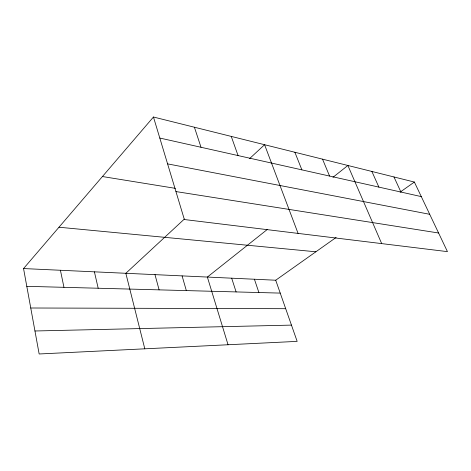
<?xml version="1.0" encoding="UTF-8"?>
<svg xmlns="http://www.w3.org/2000/svg" width="471" height="471" viewBox="0 0 471 471"><rect width="100%" height="100%" fill="white"/><g stroke="black" fill="none" stroke-linecap="round" stroke-linejoin="round"><path stroke-width="0.71" d="M23.55 268.558L275.712 280.221L297.16 341.375L39.152 353.98L23.55 268.558L153.452 117.02L414.374 182.047L447.45 251.632L184.373 219.533L153.452 117.02M184.344 219.074L125.834 273.292L144.803 348.817M249.612 158.592L264.584 144.715L298.078 233.41M267.398 229.395L207.37 277.06L228.046 344.754M332.956 177.332L347.881 165.474L381.687 243.607M275.712 280.221L336.135 237.443M400.126 192.139L414.374 182.047M34.954 330.989L291.455 325.108M30.75 307.999L285.703 308.699M26.794 286.327L280.233 293.103M58.981 227.222L315.876 251.785M175.936 191.567L438.595 233.004M102.431 176.537L175.406 188.353M167.588 163.879L429.705 214.299M159.787 138.038L421.298 196.607M393.968 176.961L400.945 192.05M371.872 171.456L378.89 187.111M322.535 159.157L329.57 176.066M294.881 152.268L301.882 169.86M231.255 136.407L238.055 155.565M254.417 279.238L258.891 292.532M194.405 127.223L201.017 147.27M231.685 278.184L236.106 291.926M182.094 275.894L186.339 290.595M154.988 274.64L159.104 289.865M94.406 271.838L98.18 288.24M60.418 270.266L63.956 287.322"/></g></svg>
